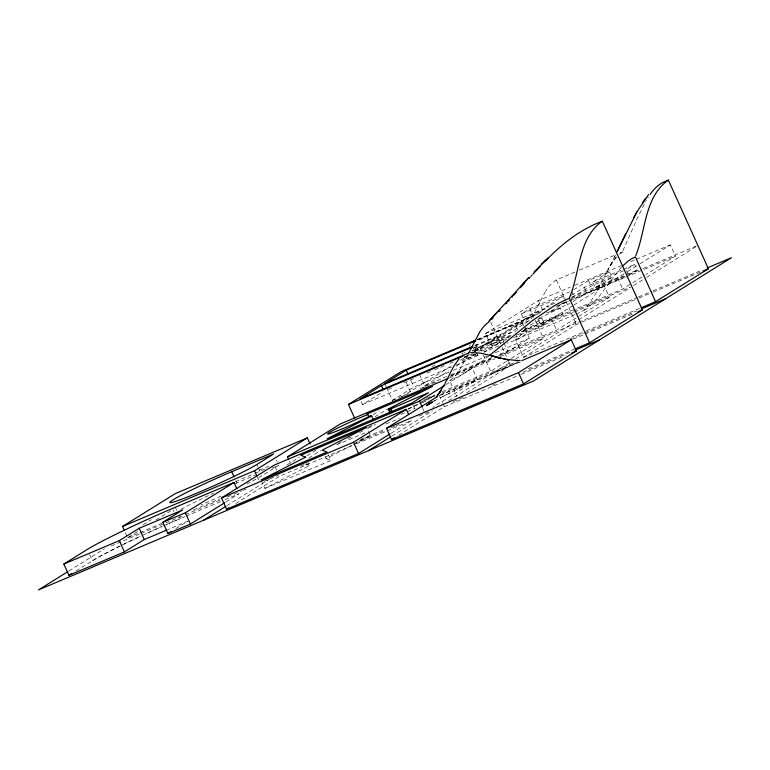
<?xml version="1.0" encoding="UTF-8"?>
<svg xmlns="http://www.w3.org/2000/svg" width="770" height="770" viewBox="0 0 770 770"><rect width="100%" height="100%" fill="white"/><g stroke="black" fill="none" stroke-linecap="round" stroke-linejoin="round"><path stroke-width="0.58" stroke-dasharray="3.85 2.89" d="M538.403 318.636C537.229 319.81 544.294 317.307 540.973 319.589A23.437 1.347 -24.3 0 1 539.366 320.561L529.337 325.498M542.003 318.616L544.544 324.247L543.514 325.219A23.437 1.347 -24.3 0 1 541.907 326.191L528.018 332.582L518.123 339.31L506.881 343.15M622.93 250.683L637.743 217.352L645.366 202.115M622.372 251.886L619.08 254.408A165.993 65.546 67.1 0 1 621.727 252.406L622.295 252.06L616.789 254.379M467.727 355.028L460.624 368.166L454.993 375.962A160.738 63.477 67.1 0 1 449.69 380.659L456.639 396.386M576.085 314.093L581.581 311.773A161.459 63.756 67.1 0 0 586.913 307.066L595.682 293.842L615.374 255.178M614.354 257.219L615.423 255.082M531.184 318.876L545.795 290.8M645.693 201.538L646.348 200.392M544.544 324.247L540.54 324.622L563.043 313.688L560.281 307.952L546.556 312.986M647.782 198.015L648.35 197.11M525.746 328.405L520.915 334.911A161.459 63.756 67.1 0 1 515.592 339.618L523.6 357.357L585.19 331.36M616.279 257.093L607.925 269.5L611.784 262.955A208.42 82.303 67.1 0 1 616.221 257.132L616.366 256.997M621.775 266.872L620.197 268.614A98.55 90.369 58.1 0 0 618.916 270.106L598.049 297.855L587.221 308.472A40.935 37.538 58.1 0 1 581.725 311.706L581.6 311.763M489.037 355.856L480.162 362.555M480.095 362.603L463.867 373.402A160.738 147.388 58.1 0 1 449.863 380.611L449.574 380.736M464.002 357.116L465.388 356.24M574.997 272.012L555.738 280.261A165.993 65.546 67.1 0 0 550.617 284.602L550.242 284.996A208.42 82.303 67.1 0 0 545.805 290.81M68.973 570.926L104.528 548.789M143.124 524.755L151.247 519.692M125.308 532.599L127.627 537.71L137.782 531.387M156.06 520L172.316 509.884M76.076 570.868L98.031 557.403L120.351 545.863M361.274 401.728L362.545 404.548L383.027 391.795M431.749 367.011L436.831 363.844M510.472 336.384L490.673 344.739L485.581 333.477L538.403 300.589L570.3 287.133M175.839 528.605L187.726 521.203L168.168 529.462M540.492 312.553L523.956 319.531L521.415 313.9L529.799 308.683L569.492 291.926M225.899 501.963L239.066 493.753L222.463 500.76M287.027 464.936L299.222 457.351M386.665 387.724L392.392 400.39L413.846 387.031L449.045 372.18M523.956 319.531L532.34 314.314L545.574 308.731M483.878 352.169L499.489 342.448L496.948 336.817L473.29 351.11M474.946 345.441L500.25 334.767L521.704 321.398L529.327 338.29L507.873 351.659L497.978 355.836M226.842 505.736L269.5 479.171M307.086 455.763L317.24 449.439M373.103 414.645L379.196 410.853M401.545 396.935L452.337 365.307M460.46 360.244L470.614 353.921M474.676 351.389L533.591 314.699L543.562 310.493M564.16 298.096L563.313 296.219L546.546 306.662L556.469 302.475M573.679 289.77L588.472 280.55L609.426 271.714L611.967 277.344L595.2 287.788L592.65 282.157L609.426 271.714M473.839 351.543L480.432 348.762L533.254 315.864L543.428 338.386L510.924 358.628M235.716 503.522L279.394 476.322L351.986 445.686M308.857 457.977L321.042 450.383M374.875 416.859L387.06 409.265M419.563 374.595L424.645 385.857L449.025 370.678M456.138 366.25L477.467 352.968M490.673 344.739L530.28 320.07M571.446 295.362L584.266 287.374L625.067 270.154M456.033 365.096L479.98 354.595M565.863 301.85L549.087 312.293L570.041 303.447M572.043 297.557L591.014 286.18L611.967 277.344M573.005 301.609L586.807 293.004L625.404 276.719M628.715 275.323L637.098 270.106L634.557 264.476L626.174 269.692L628.291 274.389M445.907 384.692L472.318 368.243L477.4 379.504L432.711 407.34M521.848 331.437L551.541 318.905L572.87 305.623M573.891 304.987L604.363 286.007L609.445 297.268L556.623 330.166L497.237 355.23M571.369 297.278L617.569 277.787L626.713 272.089M627.723 271.464L638.898 264.505M639.909 263.869L670.381 244.889L675.473 256.15L646.011 274.495M391.064 433.269L411.373 420.622L409.986 417.552M442.211 391.699L490.606 371.284L506.853 361.159M521.463 331.745L622.651 289.048L631.795 283.35M632.805 282.725L645 275.131M391.815 436.118L432.442 410.814M448.698 400.689L510.654 362.102M515.736 358.945L577.693 320.358M578.713 319.723L630.514 287.46M633.566 285.564L645.751 277.97M646.771 277.344L696.542 246.342M398.668 435.166L444.377 406.695L520.26 374.672M466.716 392.777L510.394 365.577L519.192 361.871M523.6 357.357L576.422 324.459L580.821 322.611M433.982 401.064L458.015 388.889L456.004 389.87M431.729 402.267L435.676 400.14M338.348 443.443L341.534 441.816M347.896 438.563L351.082 436.936M359.571 432.596L362.747 430.969M368.05 428.264L375.481 424.463M407.888 409.37L418.495 403.942M419.554 403.403L435.474 395.27L424.434 399.832M261.088 479.912L264.899 488.363L309.453 465.581L308.5 463.473M324.998 456.504L325.951 458.622L352.477 445.06M353.536 444.521L370.505 435.839L366.693 427.398M539.038 318.289L560.464 307.971M442.471 396.463L446.494 394.5M122.314 544.89L140.958 536.026M450.238 392.652L448.217 393.624L449.362 393.075M458.901 388.494L460.912 387.531L456.87 389.447M511.088 335.219L490.856 342.13L478.892 347.674A14.399 0.828 -24.3 0 1 476.216 348.839L472.539 350.369M474.811 351.38L478.44 349.676L475.899 344.046M499.018 345.836L484.137 352.092M462.01 353.469L462.972 353.016M459.767 388.09L501.925 369.523M142.893 535.131L162.152 526.41A74.257 4.274 -24.3 0 0 145.328 534.005M464.06 352.525L465.244 351.986M529.365 320.561L519.558 324.584L515.602 325.056M163.221 525.939L184.839 516.641M472.982 348.598L478.083 346.336L473.483 347.963M475.523 354.229L462.366 360.399L478.757 354.469A14.399 0.828 -24.3 0 0 479.652 354.084M471.394 382.719L475.494 380.929M502.213 369.408L506.054 367.791L500.144 370.274M493.974 372.901L498.084 371.15M579.396 270.154L615.692 254.841M574.699 285.275L620.889 265.775M630.794 261.598L635.192 259.74M636.29 259.278L670.381 244.889M592.65 282.157L622.429 269.587M623.527 269.125L634.557 264.476M521.415 313.9L563.313 296.219M485.581 333.477L549.376 306.566M595.2 287.788L637.098 270.106M571.234 298.818L627.704 274.986M628.811 274.515L642.103 268.913M643.21 268.441L696.359 246.015M561.446 303.707L564.756 302.312M477.159 339.531L533.254 315.864M477.881 339.387L539.472 313.39M555.969 306.431L604.363 286.007M557.788 305.815L568.789 301.176M569.887 300.714L675.473 256.15M477.708 339.965L521.704 321.398M474.946 346.105L496.948 336.817M474.551 351.389L509.75 336.538M388.407 389.331L391.699 387.936M403.798 382.834L414.799 378.186M426.898 373.084L430.199 371.689M434.598 369.831L444.492 365.654M449.998 363.334L453.289 361.948M464.291 357.299L471.991 354.056M478.594 351.274L508.537 338.531M517.392 334.786L630.332 287.133M481.866 351.11L503.859 341.832M513.763 337.655L573.149 312.591M574.247 312.119L609.445 297.268M515.592 339.618L574.988 314.555M362.545 404.548L451.634 366.953M453.443 370.322L487.535 355.933M495.235 352.679L529.327 338.29M424.645 385.857L446.648 376.578M451.047 374.721L491.741 357.55M392.392 400.39L408.889 393.432M419.881 388.783L438.582 380.9M450.681 375.789L492.473 358.156M422.586 388.061L425.906 386.656M450.267 376.376L493.445 358.156M497.872 356.279L637.387 297.413M638.494 296.941L651.776 291.339M652.883 290.868L701.605 270.308M449.218 377.993L495.033 358.81M500.529 356.491L543.428 338.386M581.918 322.139L638.012 298.471M639.11 298.009L652.306 292.436M653.412 291.974L700.7 272.012M426.811 398.196L434.511 394.952M586.288 330.898L640.188 308.154M259.124 470.287L269.086 466.091M421.883 401.603L435.175 396.001M441.816 393.191L516.006 361.89M570.252 338.993L583.544 333.391M584.651 332.919L636.684 310.955M440.392 394.972L518.479 362.016M235.437 481.616L254.129 473.723M255.236 473.261L265.13 469.084M408.11 408.745L421.306 403.172M422.412 402.71L429.006 399.928M440.007 395.289L477.4 379.504M573.082 339.127L584.084 334.478M585.181 334.016L632.478 314.064M235.12 483.685A49.501 2.849 -24.3 0 1 236.794 482.973L255.544 475.061M272.079 468.083L278.702 465.292L261.925 475.735A49.501 2.849 -24.3 0 1 246.823 483.887M401.006 414.375L415.011 408.466M336.442 444.916L366.222 432.345M386.078 423.972L399.312 418.38M127.627 537.71L161.719 523.331M193.617 509.865L220.008 498.729M360.793 439.314L384.99 429.102M527.97 368.772L574.16 349.272M359.513 440.478L370.505 435.839M111.169 545.988L139.957 533.831M141.064 533.369L184.242 515.149M185.349 514.678L220.778 499.73M227.429 496.919L232.964 494.59M234.07 494.119L241.819 490.846M242.925 490.384L246.246 488.979M263.966 481.5L278.355 475.427M300.502 466.081L308.25 462.818M354.758 443.193L385.76 430.103M391.295 427.774L394.615 426.368M395.722 425.897L401.257 423.567M418.976 416.089L431.152 410.949M453.299 401.603L463.261 397.397M492.049 385.25L495.37 383.845M523.051 372.17L570.666 352.073M356.385 443.828L386.078 431.296M387.185 430.834L411.373 420.622M521.357 374.21L565.353 355.644M185.945 516.169L221.356 501.231M264.899 488.363L330.898 460.508L327.077 452.067M504.273 368.541L521.049 361.688M524.38 329.396L553.678 316.701L563.043 313.688M474.214 354.267L463.694 357.675M462.221 354.181L463.309 353.825M325.951 458.622L330.898 460.508M305.507 464.069L309.453 465.581M617.569 277.787L622.651 289.048M588.472 280.55L591.014 286.18M584.266 287.374L586.807 293.004M571.706 290.993L574.247 296.623M556.296 279.905L565.623 300.55M566.114 301.638L576.422 324.459M551.541 318.905L556.623 330.166M538.403 300.589L543.023 310.83M537.999 318.992L540.54 324.622M529.799 308.683L532.34 314.314M525.467 326.952L528.018 332.582M517.652 329.772L515.534 325.084A25.266 1.453 -24.3 0 0 501.511 329.945A25.266 1.453 -24.3 0 0 476.774 341.37M515.582 333.68L518.123 339.31M500.25 334.767L503.58 342.159M504.061 343.208L507.873 351.659M490.769 322.11L501.559 346.019M502.05 347.106L507.94 360.148M508.431 361.236L510.394 365.577M490.856 342.13L493.397 347.761M480.432 348.762L481.404 350.899M483.339 355.191L490.606 371.284M474.695 346.827L476.543 350.918M476.332 352.063L478.026 355.817M439.285 395.433L442.519 402.604M442.981 403.624L444.377 406.695M410.988 380.698L413.846 387.031M422.73 408.302L424.116 411.373M406.117 382.286L410.959 393.008M412.999 405.068L414.905 409.284M384.759 383.498L386.194 386.665M289.366 460.932L290.29 462.972M276.382 460.171L277.306 462.221M275.236 467.101L276.623 470.172M256.843 464.474L257.767 466.524M258.229 467.544L260.077 471.644M257.296 476.9L258.681 479.97M235.87 480.932L236.794 482.973M175.329 507.247L176.715 510.318M179.497 516.458L180.421 518.508A74.257 4.274 -24.3 0 0 165.386 524.986M173.067 509.721L173.991 511.771M89.628 554.554L92.41 560.695A74.257 4.274 -24.3 0 1 119.311 546.363M466.764 355.471A23.302 1.338 -24.3 0 1 467.563 355.037M478.44 349.676A25.266 1.453 -24.3 0 1 473.877 351.245M472.125 351.245A25.266 1.453 -24.3 0 1 492.685 340.571A25.266 1.453 -24.3 0 1 517.016 330.734M469.623 345.942A25.266 1.453 -24.3 0 1 470.605 344.825M371.968 425.367A26.604 1.53 -24.3 0 1 367.588 427.562M221.106 496.063A49.501 2.849 -24.3 0 1 201.066 504.783M180.931 509.442A49.501 2.849 -24.3 0 1 213.598 493.214M123.855 544.14A74.257 4.274 -24.3 0 1 140.227 536.363"/><path stroke-width="1.16" d="M569.867 296.758C580.003 272.147 578.347 237.699 602.342 221.211L642.372 309.887L589.56 342.775L575.257 348.81M635.75 255.794C645.799 230.981 644.384 196.697 668.36 180.093L708.4 268.769L655.578 301.657L641.285 307.692M569.492 298.038L569.684 297.403M648.494 194.666L636.8 212.058L617.405 251.087M625.625 233.974L617.03 251.867M468.747 352.939L479.797 331.899A207.525 81.947 67.1 0 1 484.224 326.085L484.6 325.7A165.252 65.257 67.1 0 1 489.037 321.841M468.237 353.988L468.497 353.459M444.954 383.537L453.886 366.01L459.055 358.801M636.8 212.058L633.854 217.438M444.396 384.644L437.244 395.992M438.784 393.961L441.075 390.515L436.552 396.8M645.529 198.439L642.459 202.789M505.928 303.938L507.084 302.658M508.229 301.378L509.374 300.108M512.088 297.076L512.618 296.498M513.657 295.333L514.707 294.169M515.236 293.582L516.275 292.417M522.05 286.017L523.109 284.861M520.472 287.768L521.001 287.181M520.366 286.748L528.74 277.681L489.749 320.262M524.688 283.119L523.629 284.274M498.999 311.59L500.163 310.31M529.134 278.249L530.049 277.267M530.953 276.276L531.878 275.285M493.156 317.933L491.982 319.194M532.792 274.293L540.232 266.42M488.873 321.186L497.94 311.503M534.082 272.003L548.471 257.469M545.227 261.28C561.378 244.331 580.166 229.373 602.342 221.211M622.689 265.929L628.118 261.146A42.023 38.538 58.1 0 1 634.798 257.228L635.404 256.968L655.578 301.657M541.474 264.351L546.209 259.702M471.712 352.612L480.374 353.141L489.749 355.259L532.166 320.772L554.66 305.526A165.252 151.526 58.1 0 1 568.039 298.808L569.434 298.221L589.56 342.775M430.469 402.749L426.493 405.569L431.046 402.421M427.311 405.03L430.238 402.98L426.493 405.569M124.384 530.549L122.536 526.449L175.358 493.56L307.336 437.861L310.108 444.001M167.08 529.924L144.26 539.549L124.451 551.888L68.934 575.315L63.852 564.054L87.318 549.434A74.257 4.274 -24.3 0 1 175.329 507.247L233.984 482.492L236.756 488.642M67.953 571.561L38.5 589.907L533.427 381.044L731.5 257.69L707.139 267.97M63.852 564.054L119.36 540.627L139.168 528.287L182.644 509.942L162.836 522.281L167.918 533.543L190.44 524.043L224.879 502.589M68.934 575.315L71.995 573.409M354.749 418.399L348.454 404.452L401.276 371.564L474.965 340.465M472.751 347.029L381.458 385.558L360.004 398.918L468.892 352.968M475.514 340.898L406.223 370.139L384.759 383.498L472.751 346.365M162.836 522.281L185.358 512.782L233.984 482.492M122.536 526.449L254.524 470.759L307.336 437.861M390.043 433.905L358.56 453.511L226.573 509.211L221.49 497.949L274.312 465.061L406.291 409.361L408.601 414.481M288.442 458.882L287.518 456.831L340.33 423.943L448.121 378.455M167.918 533.543L170.892 531.695M203.472 520.289L225.822 506.371M226.573 509.211L228.613 507.95M368.792 416.666L367.839 414.549L366.732 414.125L432.721 386.28L388.167 409.053L389.36 409.515L428.438 392.748L412.046 402.951L327.115 438.794L371.669 416.021L373.575 420.237M221.49 497.949L353.478 442.25L406.291 409.361M287.518 456.831L419.496 401.132L444.887 385.318M521.771 360.63L571.273 339.743L576.355 351.005L523.533 383.893L391.555 439.593L386.473 428.332L437.254 396.704M368.455 450.662L390.804 436.744M391.555 439.593L394.596 437.697M386.473 428.332L518.451 372.632L571.273 339.743M428.957 403.981L429.785 403.48M427.562 404.741L431.45 402.489M428.389 404.24L432.288 402.007L429.217 403.74M430.055 403.249L432.018 402.152M663.268 182.403L668.36 180.093M472.376 341.707L475.677 340.311M348.454 404.452L462.837 356.183M702.904 271.088L708.4 268.769M231.712 471.712L273.61 454.031L256.843 464.474A49.501 2.849 -24.3 0 1 198.169 492.598A49.501 2.849 -24.3 0 1 173.038 499.846A49.501 2.849 -24.3 0 1 231.712 471.712L234.022 476.832M641.121 309.088L665.472 298.808M637.974 311.744L642.372 309.887M575.094 350.206L599.455 339.926M571.956 352.853L576.355 351.005M520.174 360.399L516.035 360.62L517.787 360.572L505.621 359.301L490.971 355.634L501.049 358.541L489.749 355.259M470.663 352.65L473.078 352.554M505.621 359.301L508.729 359.985L503.272 358.772M371.669 416.021L370.639 415.627A26.604 1.53 -24.3 0 1 336.326 431.277A26.604 1.53 -24.3 0 1 333.468 430.18A26.604 1.53 -24.3 0 1 367.839 414.549M518.451 372.632L523.533 383.893M406.223 370.139L408.129 374.355M419.496 401.132L422.268 407.282M381.458 385.558L383.152 389.312M390.727 408.658L392.161 411.825M389.36 409.515L390.785 412.682M388.167 409.053L390.072 413.278M353.478 442.25L358.56 453.511M254.524 470.759L256.833 475.879M185.358 512.782L190.44 524.043M139.168 528.287L144.26 539.549M119.36 540.627L124.451 551.888M650.101 194.473A71.196 65.286 58.1 0 1 651.564 192.481A42.1 38.596 58.1 0 1 663.172 182.23M305.642 457.139L261.088 479.912L327.077 452.067L322.139 450.171L366.693 427.398L300.704 455.243L305.642 457.139"/></g></svg>
